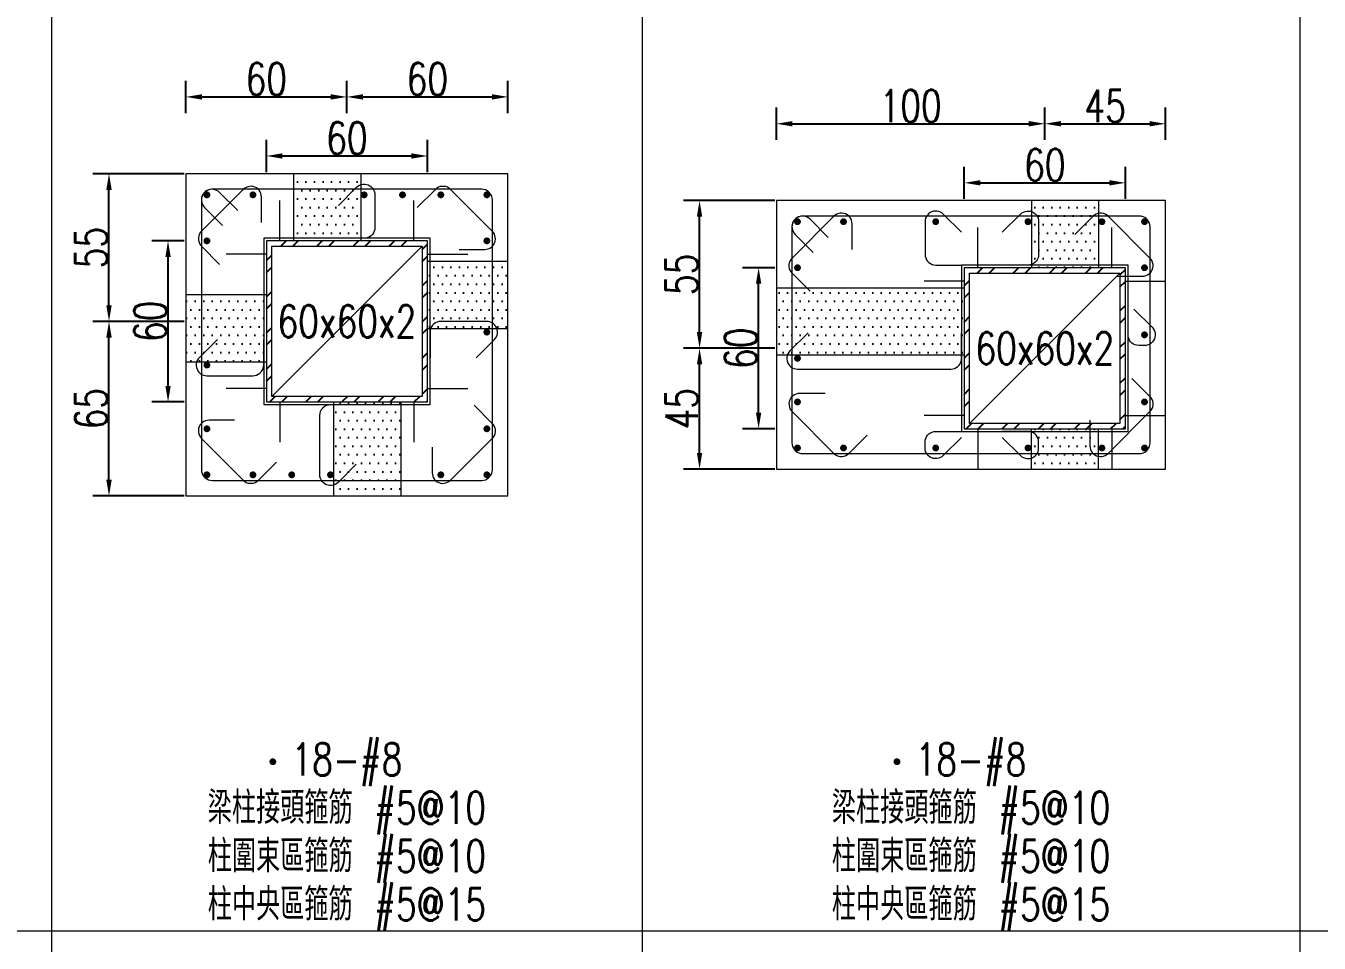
# Model space of a CAD drawing. Header units: millimetres. Extents: x 0 to 3905, y 0 to 8880.
# Drawn here: x 2440.4 to 2922.2, y 2437.4 to 2779.1 of the extents above; entities that cross this region are included whole.
import ezdxf
from ezdxf.enums import TextEntityAlignment as Align

# ---------------------------------------------------------------- set-up
doc = ezdxf.new("R2010")
doc.units = ezdxf.units.MM
doc.layers.get('DEFPOINTS').update_dxf_attribs({"color": 3})
for name, color, linetype in [('Hatch線', 6, 'Continuous'), ('TC-鋼粱', 132, 'Continuous'), ('主筋斷面', 2, 'Continuous'), ('文字-主筋根數', 7, 'Continuous'), ('文字-剪力筋 中央區', 7, 'Continuous'), ('文字-剪力筋-BC', 7, 'Continuous'), ('文字-剪力筋-圍束區', 7, 'Continuous'), ('文字-輔助字', 7, 'Continuous'), ('柱斷面線', 4, 'Continuous'), ('標註字', 4, 'Continuous'), ('箍筋線', 1, 'Continuous'), ('網格線', 7, 'Continuous'), ('鋼柱', 11, 'Continuous')]:
    doc.layers.add(name, color=color, linetype=linetype)
doc.styles.add('note', font='txt.shx', dxfattribs={"width": 0.75, "height": 12})
doc.styles.add('txt', font='txt.shx', dxfattribs={"height": 0.2, "bigfont": 'chineset.shx'})
doc.dimstyles.new('RCAD_DIM', dxfattribs={"dimtxt": 12, "dimasz": 6, "dimexe": 6, "dimexo": 0.625, "dimtad": 1, "dimdec": 0, "dimdsep": 46, "dimtxsty": 'note', "dimcen": 2.5, "dimclrd": 256, "dimclre": 256, "dimclrt": 256, "dimadec": 0, "dimazin": 0, "dimtfac": 1, "dimtmove": 0, "dimatfit": 3, "dimfxl": 0, "dimtolj": 1, "dimarcsym": 0})

# ---------------------------------------------------------------- blocks, each defined once
blk = doc.blocks.new('*D1374')
at = {"layer": 'DEFPOINTS', "color": 0}
for p in [(2590, 2730.62), (2530, 2724), (2590, 2724)]:
    blk.add_point(p, dxfattribs=at)
at = {"layer": '標註字', "lineweight": -2}
for p, q in [((2530, 2724.62), (2530, 2736.62)), ((2590, 2724.62), (2590, 2736.62)), ((2536, 2730.62), (2584, 2730.62))]:
    blk.add_line(p, q, dxfattribs=at)
at = {"layer": '標註字'}
for points in [[(2536, 2731.62), (2536, 2729.62), (2530, 2730.62)], [(2584, 2729.62), (2584, 2731.62), (2590, 2730.62)]]:
    blk.add_solid(points, dxfattribs=at)
at = {"layer": '標註字', "insert": (2560, 2737.25), "char_height": 12, "attachment_point": 5, "style": 'note'}
blk.add_mtext('\\A1;60', dxfattribs=at)
blk = doc.blocks.new('*D1375')
at = {"layer": 'DEFPOINTS', "color": 0}
for p in [(2493.38, 2699), (2500, 2699), (2500, 2639)]:
    blk.add_point(p, dxfattribs=at)
at = {"layer": '標註字', "lineweight": -2}
for p, q in [((2499.38, 2699), (2487.38, 2699)), ((2493.38, 2645), (2493.38, 2693)), ((2499.38, 2639), (2487.38, 2639))]:
    blk.add_line(p, q, dxfattribs=at)
at = {"layer": '標註字'}
for points in [[(2494.38, 2693), (2492.38, 2693), (2493.38, 2699)], [(2492.38, 2645), (2494.38, 2645), (2493.38, 2639)]]:
    blk.add_solid(points, dxfattribs=at)
at = {"layer": '標註字', "insert": (2486.75, 2669), "char_height": 12, "attachment_point": 5, "rotation": 90, "style": 'note'}
blk.add_mtext('\\A1;60', dxfattribs=at)
blk = doc.blocks.new('*D1376')
at = {"layer": 'DEFPOINTS', "color": 0}
for p in [(2560, 2752.62), (2500, 2746), (2560, 2746)]:
    blk.add_point(p, dxfattribs=at)
at = {"layer": '標註字', "lineweight": -2}
for p, q in [((2500, 2746.62), (2500, 2758.62)), ((2560, 2746.62), (2560, 2758.62)), ((2506, 2752.62), (2554, 2752.62))]:
    blk.add_line(p, q, dxfattribs=at)
at = {"layer": '標註字'}
for points in [[(2506, 2753.62), (2506, 2751.62), (2500, 2752.62)], [(2554, 2751.62), (2554, 2753.62), (2560, 2752.62)]]:
    blk.add_solid(points, dxfattribs=at)
at = {"layer": '標註字', "insert": (2530, 2759.25), "char_height": 12, "attachment_point": 5, "style": 'note'}
blk.add_mtext('\\A1;60', dxfattribs=at)
blk = doc.blocks.new('*D1377')
at = {"layer": 'DEFPOINTS', "color": 0}
for p in [(2620, 2752.62), (2560, 2746), (2620, 2746)]:
    blk.add_point(p, dxfattribs=at)
at = {"layer": '標註字', "lineweight": -2}
for p, q in [((2560, 2746.62), (2560, 2758.62)), ((2620, 2746.62), (2620, 2758.62)), ((2566, 2752.62), (2614, 2752.62))]:
    blk.add_line(p, q, dxfattribs=at)
at = {"layer": '標註字'}
for points in [[(2566, 2753.62), (2566, 2751.62), (2560, 2752.62)], [(2614, 2751.62), (2614, 2753.62), (2620, 2752.62)]]:
    blk.add_solid(points, dxfattribs=at)
at = {"layer": '標註字', "insert": (2590, 2759.25), "char_height": 12, "attachment_point": 5, "style": 'note'}
blk.add_mtext('\\A1;60', dxfattribs=at)
blk = doc.blocks.new('*D1378')
at = {"layer": 'DEFPOINTS', "color": 0}
for p in [(2471.38, 2669), (2500, 2669), (2500, 2604)]:
    blk.add_point(p, dxfattribs=at)
at = {"layer": '標註字', "lineweight": -2}
for p, q in [((2499.38, 2669), (2465.38, 2669)), ((2471.38, 2610), (2471.38, 2663)), ((2499.38, 2604), (2465.38, 2604))]:
    blk.add_line(p, q, dxfattribs=at)
at = {"layer": '標註字'}
for points in [[(2472.38, 2663), (2470.38, 2663), (2471.38, 2669)], [(2470.38, 2610), (2472.38, 2610), (2471.38, 2604)]]:
    blk.add_solid(points, dxfattribs=at)
at = {"layer": '標註字', "insert": (2464.75, 2636.5), "char_height": 12, "attachment_point": 5, "rotation": 90, "style": 'note'}
blk.add_mtext('\\A1;65', dxfattribs=at)
blk = doc.blocks.new('*D1379')
at = {"layer": 'DEFPOINTS', "color": 0}
for p in [(2471.38, 2724), (2500, 2724), (2500, 2669)]:
    blk.add_point(p, dxfattribs=at)
at = {"layer": '標註字', "lineweight": -2}
for p, q in [((2499.38, 2724), (2465.38, 2724)), ((2471.38, 2675), (2471.38, 2718)), ((2499.38, 2669), (2465.38, 2669))]:
    blk.add_line(p, q, dxfattribs=at)
at = {"layer": '標註字'}
for points in [[(2472.38, 2718), (2470.38, 2718), (2471.38, 2724)], [(2470.38, 2675), (2472.38, 2675), (2471.38, 2669)]]:
    blk.add_solid(points, dxfattribs=at)
at = {"layer": '標註字', "insert": (2464.75, 2696.5), "char_height": 12, "attachment_point": 5, "rotation": 90, "style": 'note'}
blk.add_mtext('\\A1;55', dxfattribs=at)
blk = doc.blocks.new('Circle_Filled')
at = {"const_width": 0.5}
blk.add_lwpolyline([(-0.25, 0, 1), (0.25, 0, 1)], format="xyb", close=True, dxfattribs=at)
blk = doc.blocks.new('*D1506')
at = {"layer": 'DEFPOINTS', "color": 0}
for p in [(2850, 2720.62), (2790, 2714), (2850, 2714)]:
    blk.add_point(p, dxfattribs=at)
at = {"layer": '標註字', "lineweight": -2}
for p, q in [((2790, 2714.62), (2790, 2726.62)), ((2850, 2714.62), (2850, 2726.62)), ((2796, 2720.62), (2844, 2720.62))]:
    blk.add_line(p, q, dxfattribs=at)
at = {"layer": '標註字'}
for points in [[(2796, 2721.62), (2796, 2719.62), (2790, 2720.62)], [(2844, 2719.62), (2844, 2721.62), (2850, 2720.62)]]:
    blk.add_solid(points, dxfattribs=at)
at = {"layer": '標註字', "insert": (2820, 2727.25), "char_height": 12, "attachment_point": 5, "style": 'note'}
blk.add_mtext('\\A1;60', dxfattribs=at)
blk = doc.blocks.new('*D1507')
at = {"layer": 'DEFPOINTS', "color": 0}
for p in [(2713.38, 2689), (2720, 2689), (2720, 2629)]:
    blk.add_point(p, dxfattribs=at)
at = {"layer": '標註字', "lineweight": -2}
for p, q in [((2719.38, 2689), (2707.38, 2689)), ((2713.38, 2635), (2713.38, 2683)), ((2719.38, 2629), (2707.38, 2629))]:
    blk.add_line(p, q, dxfattribs=at)
at = {"layer": '標註字'}
for points in [[(2714.38, 2683), (2712.38, 2683), (2713.38, 2689)], [(2712.38, 2635), (2714.38, 2635), (2713.38, 2629)]]:
    blk.add_solid(points, dxfattribs=at)
at = {"layer": '標註字', "insert": (2706.75, 2659), "char_height": 12, "attachment_point": 5, "rotation": 90, "style": 'note'}
blk.add_mtext('\\A1;60', dxfattribs=at)
blk = doc.blocks.new('*D1508')
at = {"layer": 'DEFPOINTS', "color": 0}
for p in [(2820, 2742.62), (2720, 2736), (2820, 2736)]:
    blk.add_point(p, dxfattribs=at)
at = {"layer": '標註字', "lineweight": -2}
for p, q in [((2720, 2736.62), (2720, 2748.62)), ((2820, 2736.62), (2820, 2748.62)), ((2726, 2742.62), (2814, 2742.62))]:
    blk.add_line(p, q, dxfattribs=at)
at = {"layer": '標註字'}
for points in [[(2726, 2743.62), (2726, 2741.62), (2720, 2742.62)], [(2814, 2741.62), (2814, 2743.62), (2820, 2742.62)]]:
    blk.add_solid(points, dxfattribs=at)
at = {"layer": '標註字', "insert": (2770, 2749.25), "char_height": 12, "attachment_point": 5, "style": 'note'}
blk.add_mtext('\\A1;100', dxfattribs=at)
blk = doc.blocks.new('*D1509')
at = {"layer": 'DEFPOINTS', "color": 0}
for p in [(2865, 2742.62), (2820, 2736), (2865, 2736)]:
    blk.add_point(p, dxfattribs=at)
at = {"layer": '標註字', "lineweight": -2}
for p, q in [((2820, 2736.62), (2820, 2748.62)), ((2865, 2736.62), (2865, 2748.62)), ((2826, 2742.62), (2859, 2742.62))]:
    blk.add_line(p, q, dxfattribs=at)
at = {"layer": '標註字'}
for points in [[(2826, 2743.62), (2826, 2741.62), (2820, 2742.62)], [(2859, 2741.62), (2859, 2743.62), (2865, 2742.62)]]:
    blk.add_solid(points, dxfattribs=at)
at = {"layer": '標註字', "insert": (2842.5, 2749.25), "char_height": 12, "attachment_point": 5, "style": 'note'}
blk.add_mtext('\\A1;45', dxfattribs=at)
blk = doc.blocks.new('*D1510')
at = {"layer": 'DEFPOINTS', "color": 0}
for p in [(2691.38, 2659), (2720, 2659), (2720, 2614)]:
    blk.add_point(p, dxfattribs=at)
at = {"layer": '標註字', "lineweight": -2}
for p, q in [((2719.38, 2659), (2685.38, 2659)), ((2691.38, 2620), (2691.38, 2653)), ((2719.38, 2614), (2685.38, 2614))]:
    blk.add_line(p, q, dxfattribs=at)
at = {"layer": '標註字'}
for points in [[(2692.38, 2653), (2690.38, 2653), (2691.38, 2659)], [(2690.38, 2620), (2692.38, 2620), (2691.38, 2614)]]:
    blk.add_solid(points, dxfattribs=at)
at = {"layer": '標註字', "insert": (2684.75, 2636.5), "char_height": 12, "attachment_point": 5, "rotation": 90, "style": 'note'}
blk.add_mtext('\\A1;45', dxfattribs=at)
blk = doc.blocks.new('*D1511')
at = {"layer": 'DEFPOINTS', "color": 0}
for p in [(2691.38, 2714), (2720, 2714), (2720, 2659)]:
    blk.add_point(p, dxfattribs=at)
at = {"layer": '標註字', "lineweight": -2}
for p, q in [((2719.38, 2714), (2685.38, 2714)), ((2691.38, 2665), (2691.38, 2708)), ((2719.38, 2659), (2685.38, 2659))]:
    blk.add_line(p, q, dxfattribs=at)
at = {"layer": '標註字'}
for points in [[(2692.38, 2708), (2690.38, 2708), (2691.38, 2714)], [(2690.38, 2665), (2692.38, 2665), (2691.38, 2659)]]:
    blk.add_solid(points, dxfattribs=at)
at = {"layer": '標註字', "insert": (2684.75, 2686.5), "char_height": 12, "attachment_point": 5, "rotation": 90, "style": 'note'}
blk.add_mtext('\\A1;55', dxfattribs=at)

msp = doc.modelspace()

# ---------------------------------------------------------------- hatches: boundary and pattern name
at = {"layer": 'Hatch線'}
h = msp.add_hatch(dxfattribs=at)
h.set_pattern_fill('ANSI32', color=256, style=0)
h.paths.add_polyline_path([(2530, 2639), (2590, 2639), (2590, 2699), (2530, 2699)], flags=17)
h.paths.add_polyline_path([(2532, 2641), (2532, 2697), (2588, 2697), (2588, 2641)])
h = msp.add_hatch(dxfattribs=at)
h.set_pattern_fill('ANSI32', color=256, style=0)
h.paths.add_polyline_path([(2790, 2629), (2850, 2629), (2850, 2689), (2790, 2689)], flags=17)
h.paths.add_polyline_path([(2792, 2631), (2792, 2687), (2848, 2687), (2848, 2631)])
at = {"layer": 'TC-鋼粱'}
h = msp.add_hatch(dxfattribs=at)
h.set_pattern_fill('DOTS', color=256, scale=2, style=0)
h.paths.add_polyline_path([(2565.17, 2724), (2540.17, 2724), (2540.17, 2699), (2565.17, 2699)], flags=17)
h = msp.add_hatch(dxfattribs=at)
h.set_pattern_fill('DOTS', color=256, scale=2, style=0)
h.paths.add_polyline_path([(2840, 2714), (2815, 2714), (2815, 2689), (2840, 2689)], flags=17)
h = msp.add_hatch(dxfattribs=at)
h.set_pattern_fill('DOTS', color=256, scale=2, style=0)
h.paths.add_polyline_path([(2620, 2666.28), (2620, 2691.28), (2590, 2691.28), (2590, 2666.28)], flags=17)
h = msp.add_hatch(dxfattribs=at)
h.set_pattern_fill('DOTS', color=256, scale=2, style=0)
h.paths.add_polyline_path([(2500, 2679), (2500, 2654), (2530, 2654), (2530, 2679)], flags=17)
h = msp.add_hatch(dxfattribs=at)
h.set_pattern_fill('DOTS', color=256, scale=2, style=0)
h.paths.add_polyline_path([(2720, 2681.5), (2720, 2656.5), (2790, 2656.5), (2790, 2681.5)], flags=17)
h = msp.add_hatch(dxfattribs=at)
h.set_pattern_fill('DOTS', color=256, scale=2, style=0)
h.paths.add_polyline_path([(2555.17, 2604), (2580.17, 2604), (2580.17, 2639), (2555.17, 2639)], flags=17)
h = msp.add_hatch(dxfattribs=at)
h.set_pattern_fill('DOTS', color=256, scale=2, style=0)
h.paths.add_polyline_path([(2815, 2614), (2840, 2614), (2840, 2629), (2815, 2629)], flags=17)

# ---------------------------------------------------------------- linework, layer by layer
at = {"layer": 'DEFPOINTS', "lineweight": 5}
for points in [[(2535, 2699), (2535, 2714)], [(2585, 2699), (2585, 2714)], [(2795, 2689), (2795, 2704)], [(2845, 2689), (2845, 2704)], [(2530, 2638), (2591, 2638), (2591, 2700), (2529, 2700), (2529, 2638), (2530, 2638)], [(2530, 2694), (2515, 2694)], [(2532, 2641), (2588, 2697)], [(2590, 2694), (2605, 2694)], [(2790, 2628), (2851, 2628), (2851, 2690), (2789, 2690), (2789, 2628), (2790, 2628)], [(2790, 2684), (2775, 2684)], [(2792, 2631), (2848, 2687)], [(2850, 2684), (2865, 2684)], [(2530, 2644), (2515, 2644)], [(2590, 2644), (2605, 2644)], [(2535, 2639), (2535, 2624)], [(2585, 2639), (2585, 2624)], [(2790, 2634), (2775, 2634)], [(2850, 2634), (2865, 2634)], [(2795, 2629), (2795, 2614)], [(2845, 2629), (2845, 2614)]]:
    msp.add_lwpolyline(points, dxfattribs=at)
at = {"layer": 'TC-鋼粱', "lineweight": 5}
for points in [[(2540.17, 2724), (2540.17, 2699)], [(2565.17, 2724), (2565.17, 2699)], [(2815, 2714), (2815, 2689)], [(2840, 2714), (2840, 2689)], [(2620, 2691.28), (2590, 2691.28)], [(2500, 2679), (2530, 2679)], [(2720, 2681.5), (2790, 2681.5)], [(2620, 2666.28), (2590, 2666.28)], [(2720, 2656.5), (2790, 2656.5)], [(2500, 2654), (2530, 2654)], [(2555.17, 2604), (2555.17, 2639)], [(2580.17, 2604), (2580.17, 2639)], [(2815, 2614), (2815, 2629)], [(2840, 2614), (2840, 2629)]]:
    msp.add_lwpolyline(points, dxfattribs=at)
at = {"layer": '柱斷面線', "lineweight": 5}
for points in [[(2500, 2604), (2620, 2604), (2620, 2724), (2500, 2724), (2500, 2604)], [(2720, 2614), (2865, 2614), (2865, 2714), (2720, 2714), (2720, 2614)]]:
    msp.add_lwpolyline(points, dxfattribs=at)
at = {"layer": '箍筋線', "lineweight": 5}
for points in [[(2528.19, 2705.81), (2528.19, 2715.35), (2528.13, 2716.02), (2527.96, 2716.66), (2527.69, 2717.27), (2527.32, 2717.83), (2526.86, 2718.32), (2526.33, 2718.72), (2525.73, 2719.02), (2525.1, 2719.23), (2524.43, 2719.32), (2523.77, 2719.3), (2523.11, 2719.17), (2522.49, 2718.93), (2521.91, 2718.59), (2521.4, 2718.16), (2505.84, 2702.6), (2505.39, 2702.07), (2505.05, 2701.47), (2504.81, 2700.82), (2504.69, 2700.13), (2504.69, 2699.44), (2504.81, 2698.76), (2505.05, 2698.11), (2505.39, 2697.51), (2505.84, 2696.98), (2512.58, 2690.23)], [(2519.33, 2710.29), (2512.58, 2717.04), (2512.07, 2717.47), (2511.49, 2717.81), (2510.87, 2718.05), (2510.22, 2718.18), (2509.55, 2718.2), (2508.89, 2718.11), (2508.25, 2717.9), (2507.66, 2717.6), (2507.12, 2717.19), (2506.66, 2716.71), (2506.29, 2716.15), (2506.02, 2715.54), (2505.85, 2714.9), (2505.79, 2714.23), (2505.79, 2613.77), (2505.86, 2613.08), (2506.03, 2612.41), (2506.33, 2611.78), (2506.72, 2611.21), (2507.21, 2610.72), (2507.78, 2610.33), (2508.41, 2610.03), (2509.08, 2609.86), (2509.77, 2609.79), (2610.23, 2609.79), (2610.92, 2609.86), (2611.59, 2610.03), (2612.22, 2610.33), (2612.79, 2610.72), (2613.28, 2611.21), (2613.67, 2611.78), (2613.97, 2612.41), (2614.14, 2613.08), (2614.21, 2613.77), (2614.21, 2714.23), (2614.14, 2714.92), (2613.97, 2715.59), (2613.67, 2716.22), (2613.28, 2716.79), (2612.79, 2717.28), (2612.22, 2717.67), (2611.59, 2717.97), (2610.92, 2718.14), (2610.23, 2718.21), (2509.77, 2718.21), (2509.1, 2718.15), (2508.46, 2717.98), (2507.85, 2717.71), (2507.29, 2717.34), (2506.81, 2716.88), (2506.4, 2716.34), (2506.1, 2715.75), (2505.89, 2715.11), (2505.8, 2714.45), (2505.82, 2713.78), (2505.95, 2713.13), (2506.19, 2712.51), (2506.53, 2711.93), (2506.96, 2711.42), (2513.71, 2704.67)], [(2556.88, 2712.2), (2563.63, 2718.95), (2564.14, 2719.38), (2564.72, 2719.72), (2565.34, 2719.96), (2566, 2720.09), (2566.66, 2720.11), (2567.33, 2720.02), (2567.96, 2719.81), (2568.56, 2719.51), (2569.09, 2719.1), (2569.55, 2718.62), (2569.92, 2718.06), (2570.19, 2717.45), (2570.36, 2716.81), (2570.42, 2716.14), (2570.42, 2703.98), (2570.36, 2703.28), (2570.18, 2702.62), (2569.88, 2701.99), (2569.49, 2701.42), (2569, 2700.93), (2568.43, 2700.53), (2567.8, 2700.24), (2567.13, 2700.06), (2566.44, 2700), (2556.9, 2700)], [(2601.81, 2695.81), (2611.35, 2695.81), (2612.02, 2695.87), (2612.66, 2696.04), (2613.27, 2696.31), (2613.83, 2696.68), (2614.32, 2697.14), (2614.72, 2697.67), (2615.02, 2698.27), (2615.23, 2698.9), (2615.32, 2699.57), (2615.3, 2700.23), (2615.17, 2700.89), (2614.93, 2701.51), (2614.59, 2702.09), (2614.16, 2702.6), (2598.6, 2718.16), (2598.07, 2718.61), (2597.47, 2718.95), (2596.82, 2719.19), (2596.13, 2719.31), (2595.44, 2719.31), (2594.76, 2719.19), (2594.11, 2718.95), (2593.51, 2718.61), (2592.98, 2718.16), (2586.23, 2711.42)], [(2748.19, 2695.81), (2748.19, 2705.35), (2748.13, 2706.02), (2747.96, 2706.66), (2747.69, 2707.27), (2747.32, 2707.83), (2746.86, 2708.32), (2746.33, 2708.72), (2745.73, 2709.02), (2745.1, 2709.23), (2744.43, 2709.32), (2743.77, 2709.3), (2743.11, 2709.17), (2742.49, 2708.93), (2741.91, 2708.59), (2741.4, 2708.16), (2725.84, 2692.6), (2725.39, 2692.07), (2725.05, 2691.47), (2724.81, 2690.82), (2724.69, 2690.13), (2724.69, 2689.44), (2724.81, 2688.76), (2725.05, 2688.11), (2725.39, 2687.51), (2725.84, 2686.98), (2732.58, 2680.23)], [(2739.33, 2700.29), (2732.58, 2707.04), (2732.07, 2707.47), (2731.49, 2707.81), (2730.87, 2708.05), (2730.22, 2708.18), (2729.55, 2708.2), (2728.89, 2708.11), (2728.25, 2707.9), (2727.66, 2707.6), (2727.12, 2707.19), (2726.66, 2706.71), (2726.29, 2706.15), (2726.02, 2705.54), (2725.85, 2704.9), (2725.79, 2704.23), (2725.79, 2623.77), (2725.86, 2623.08), (2726.03, 2622.41), (2726.33, 2621.78), (2726.72, 2621.21), (2727.21, 2620.72), (2727.78, 2620.33), (2728.41, 2620.03), (2729.08, 2619.86), (2729.77, 2619.79), (2855.23, 2619.79), (2855.92, 2619.86), (2856.59, 2620.03), (2857.22, 2620.33), (2857.79, 2620.72), (2858.28, 2621.21), (2858.67, 2621.78), (2858.97, 2622.41), (2859.14, 2623.08), (2859.21, 2623.77), (2859.21, 2704.23), (2859.14, 2704.92), (2858.97, 2705.59), (2858.67, 2706.22), (2858.28, 2706.79), (2857.79, 2707.28), (2857.22, 2707.67), (2856.59, 2707.97), (2855.92, 2708.14), (2855.23, 2708.21), (2729.77, 2708.21), (2729.1, 2708.15), (2728.46, 2707.98), (2727.85, 2707.71), (2727.29, 2707.34), (2726.81, 2706.88), (2726.4, 2706.34), (2726.1, 2705.75), (2725.89, 2705.11), (2725.8, 2704.45), (2725.82, 2703.78), (2725.95, 2703.13), (2726.19, 2702.51), (2726.53, 2701.93), (2726.96, 2701.42), (2733.71, 2694.67)], [(2788.92, 2702.2), (2782.18, 2708.95), (2781.67, 2709.38), (2781.09, 2709.72), (2780.47, 2709.96), (2779.81, 2710.09), (2779.14, 2710.11), (2778.48, 2710.02), (2777.84, 2709.81), (2777.25, 2709.51), (2776.72, 2709.1), (2776.26, 2708.62), (2775.89, 2708.06), (2775.61, 2707.45), (2775.45, 2706.81), (2775.39, 2706.14), (2775.39, 2693.98), (2775.45, 2693.28), (2775.63, 2692.62), (2775.92, 2691.99), (2776.32, 2691.42), (2776.81, 2690.93), (2777.38, 2690.53), (2778.01, 2690.24), (2778.67, 2690.06), (2779.36, 2690), (2788.9, 2690)], [(2804.17, 2702.2), (2810.92, 2708.95), (2811.43, 2709.38), (2812.01, 2709.72), (2812.63, 2709.96), (2813.28, 2710.09), (2813.95, 2710.11), (2814.61, 2710.02), (2815.25, 2709.81), (2815.84, 2709.51), (2816.38, 2709.1), (2816.84, 2708.62), (2817.21, 2708.06), (2817.48, 2707.45), (2817.65, 2706.81), (2817.7, 2706.14), (2817.7, 2693.98), (2817.64, 2693.28), (2817.47, 2692.62), (2817.17, 2691.99), (2816.77, 2691.42), (2816.28, 2690.93), (2815.72, 2690.53), (2815.09, 2690.24), (2814.42, 2690.06), (2813.73, 2690), (2804.19, 2690)], [(2846.81, 2685.81), (2856.35, 2685.81), (2857.02, 2685.87), (2857.66, 2686.04), (2858.27, 2686.31), (2858.83, 2686.68), (2859.32, 2687.14), (2859.72, 2687.67), (2860.02, 2688.27), (2860.23, 2688.9), (2860.32, 2689.57), (2860.3, 2690.23), (2860.17, 2690.89), (2859.93, 2691.51), (2859.59, 2692.09), (2859.16, 2692.6), (2843.6, 2708.16), (2843.07, 2708.61), (2842.47, 2708.95), (2841.82, 2709.19), (2841.13, 2709.31), (2840.44, 2709.31), (2839.76, 2709.19), (2839.11, 2708.95), (2838.51, 2708.61), (2837.98, 2708.16), (2831.23, 2701.42)], [(2853.2, 2673.56), (2859.95, 2666.81), (2860.38, 2666.3), (2860.72, 2665.72), (2860.96, 2665.1), (2861.09, 2664.45), (2861.11, 2663.78), (2861.02, 2663.12), (2860.81, 2662.48), (2860.51, 2661.89), (2860.1, 2661.35), (2859.62, 2660.89), (2859.06, 2660.52), (2858.45, 2660.25), (2857.81, 2660.08), (2857.14, 2660.02), (2854.97, 2660.02), (2854.28, 2660.09), (2853.62, 2660.26), (2852.99, 2660.56), (2852.42, 2660.95), (2851.93, 2661.44), (2851.53, 2662.01), (2851.24, 2662.64), (2851.06, 2663.31), (2851, 2664), (2851, 2673.54)], [(2608.2, 2655.45), (2614.95, 2662.2), (2615.38, 2662.71), (2615.72, 2663.28), (2615.96, 2663.91), (2616.09, 2664.56), (2616.11, 2665.23), (2616.02, 2665.89), (2615.81, 2666.53), (2615.51, 2667.12), (2615.1, 2667.66), (2614.62, 2668.12), (2614.06, 2668.49), (2613.45, 2668.76), (2612.81, 2668.93), (2612.14, 2668.98), (2594.98, 2668.98), (2594.28, 2668.92), (2593.62, 2668.74), (2592.99, 2668.45), (2592.42, 2668.05), (2591.93, 2667.56), (2591.53, 2667), (2591.24, 2666.37), (2591.06, 2665.7), (2591, 2665.01), (2591, 2655.47)], [(2731.8, 2664.79), (2725.05, 2658.04), (2724.62, 2657.53), (2724.28, 2656.95), (2724.04, 2656.33), (2723.91, 2655.67), (2723.89, 2655.01), (2723.98, 2654.35), (2724.19, 2653.71), (2724.49, 2653.12), (2724.9, 2652.58), (2725.38, 2652.12), (2725.94, 2651.75), (2726.55, 2651.48), (2727.19, 2651.31), (2727.86, 2651.25), (2785.02, 2651.25), (2785.72, 2651.32), (2786.38, 2651.49), (2787.01, 2651.79), (2787.58, 2652.18), (2788.07, 2652.67), (2788.47, 2653.24), (2788.76, 2653.87), (2788.94, 2654.54), (2789, 2655.23), (2789, 2664.77)], [(2511.8, 2662.29), (2505.05, 2655.54), (2504.62, 2655.03), (2504.28, 2654.46), (2504.04, 2653.83), (2503.91, 2653.18), (2503.89, 2652.51), (2503.98, 2651.85), (2504.19, 2651.21), (2504.49, 2650.62), (2504.9, 2650.08), (2505.38, 2649.62), (2505.94, 2649.25), (2506.55, 2648.98), (2507.19, 2648.81), (2507.86, 2648.76), (2525.02, 2648.76), (2525.72, 2648.82), (2526.38, 2649), (2527.01, 2649.29), (2527.58, 2649.69), (2528.07, 2650.18), (2528.47, 2650.74), (2528.76, 2651.37), (2528.94, 2652.04), (2529, 2652.73), (2529, 2662.27)], [(2836.81, 2632.19), (2836.81, 2622.65), (2836.87, 2621.98), (2837.04, 2621.34), (2837.31, 2620.73), (2837.68, 2620.17), (2838.14, 2619.68), (2838.67, 2619.28), (2839.27, 2618.98), (2839.9, 2618.77), (2840.57, 2618.68), (2841.23, 2618.7), (2841.89, 2618.83), (2842.51, 2619.07), (2843.09, 2619.41), (2843.6, 2619.84), (2859.16, 2635.4), (2859.61, 2635.93), (2859.95, 2636.53), (2860.19, 2637.18), (2860.31, 2637.87), (2860.31, 2638.56), (2860.19, 2639.24), (2859.95, 2639.89), (2859.61, 2640.49), (2859.16, 2641.02), (2852.42, 2647.77)], [(2738.19, 2642.19), (2728.65, 2642.19), (2727.98, 2642.13), (2727.34, 2641.96), (2726.73, 2641.69), (2726.17, 2641.32), (2725.68, 2640.86), (2725.28, 2640.33), (2724.98, 2639.73), (2724.77, 2639.1), (2724.68, 2638.43), (2724.7, 2637.77), (2724.83, 2637.11), (2725.07, 2636.49), (2725.41, 2635.91), (2725.84, 2635.4), (2741.4, 2619.84), (2741.93, 2619.39), (2742.53, 2619.05), (2743.18, 2618.81), (2743.87, 2618.69), (2744.56, 2618.69), (2745.24, 2618.81), (2745.89, 2619.05), (2746.49, 2619.39), (2747.02, 2619.84), (2753.77, 2626.58)], [(2563.46, 2615.8), (2556.71, 2609.05), (2556.2, 2608.62), (2555.63, 2608.28), (2555, 2608.04), (2554.35, 2607.91), (2553.68, 2607.89), (2553.02, 2607.98), (2552.38, 2608.19), (2551.79, 2608.49), (2551.25, 2608.9), (2550.79, 2609.38), (2550.42, 2609.94), (2550.15, 2610.55), (2549.98, 2611.19), (2549.93, 2611.86), (2549.93, 2634.07), (2549.99, 2634.76), (2550.17, 2635.43), (2550.46, 2636.06), (2550.86, 2636.62), (2551.35, 2637.11), (2551.91, 2637.51), (2552.54, 2637.8), (2553.21, 2637.98), (2553.9, 2638.04), (2563.44, 2638.04)], [(2591.81, 2622.19), (2591.81, 2612.65), (2591.87, 2611.98), (2592.04, 2611.34), (2592.31, 2610.73), (2592.68, 2610.17), (2593.14, 2609.68), (2593.67, 2609.28), (2594.27, 2608.98), (2594.9, 2608.77), (2595.57, 2608.68), (2596.23, 2608.7), (2596.89, 2608.83), (2597.51, 2609.07), (2598.09, 2609.41), (2598.6, 2609.84), (2614.16, 2625.4), (2614.61, 2625.93), (2614.95, 2626.53), (2615.19, 2627.18), (2615.31, 2627.87), (2615.31, 2628.56), (2615.19, 2629.24), (2614.95, 2629.89), (2614.61, 2630.49), (2614.16, 2631.02), (2607.42, 2637.77)], [(2518.19, 2632.19), (2508.65, 2632.19), (2507.98, 2632.13), (2507.34, 2631.96), (2506.73, 2631.69), (2506.17, 2631.32), (2505.68, 2630.86), (2505.28, 2630.33), (2504.98, 2629.73), (2504.77, 2629.1), (2504.68, 2628.43), (2504.7, 2627.77), (2504.83, 2627.11), (2505.07, 2626.49), (2505.41, 2625.91), (2505.84, 2625.4), (2521.4, 2609.84), (2521.93, 2609.39), (2522.53, 2609.05), (2523.18, 2608.81), (2523.87, 2608.69), (2524.56, 2608.69), (2525.24, 2608.81), (2525.89, 2609.05), (2526.49, 2609.39), (2527.02, 2609.84), (2533.77, 2616.58)], [(2788.92, 2625.8), (2782.18, 2619.05), (2781.67, 2618.62), (2781.09, 2618.28), (2780.47, 2618.04), (2779.81, 2617.91), (2779.14, 2617.89), (2778.48, 2617.98), (2777.84, 2618.19), (2777.25, 2618.49), (2776.72, 2618.9), (2776.26, 2619.38), (2775.89, 2619.94), (2775.61, 2620.55), (2775.45, 2621.19), (2775.39, 2621.86), (2775.39, 2624.03), (2775.45, 2624.72), (2775.63, 2625.38), (2775.92, 2626.01), (2776.32, 2626.58), (2776.81, 2627.07), (2777.38, 2627.47), (2778.01, 2627.76), (2778.67, 2627.94), (2779.36, 2628), (2788.9, 2628)], [(2804.17, 2625.8), (2810.92, 2619.05), (2811.43, 2618.62), (2812.01, 2618.28), (2812.63, 2618.04), (2813.28, 2617.91), (2813.95, 2617.89), (2814.61, 2617.98), (2815.25, 2618.19), (2815.84, 2618.49), (2816.38, 2618.9), (2816.84, 2619.38), (2817.21, 2619.94), (2817.48, 2620.55), (2817.65, 2621.19), (2817.7, 2621.86), (2817.7, 2624.03), (2817.64, 2624.72), (2817.47, 2625.38), (2817.17, 2626.01), (2816.77, 2626.58), (2816.28, 2627.07), (2815.72, 2627.47), (2815.09, 2627.76), (2814.42, 2627.94), (2813.73, 2628), (2804.19, 2628)]]:
    msp.add_lwpolyline(points, dxfattribs=at)
at = {"layer": '網格線', "lineweight": 5}
for points in [[(2450, 2814), (2450, 2442)], [(2670, 2814), (2670, 2442)], [(2915, 2814), (2915, 2442)], [(2220, 2442), (2450, 2442)], [(2450, 2442), (2670, 2442)], [(2450, 2442), (2450, 2412)], [(2670, 2442), (2915, 2442)], [(2670, 2442), (2670, 2412)], [(2915, 2442), (3125, 2442)], [(2915, 2442), (2915, 2412)]]:
    msp.add_lwpolyline(points, dxfattribs=at)
at = {"layer": '鋼柱', "lineweight": 5}
for points in [[(2530, 2639), (2590, 2639), (2590, 2699), (2530, 2699), (2530, 2639)], [(2532, 2641), (2532, 2697), (2588, 2697), (2588, 2641), (2532, 2641)], [(2790, 2629), (2850, 2629), (2850, 2689), (2790, 2689), (2790, 2629)], [(2792, 2631), (2792, 2687), (2848, 2687), (2848, 2631), (2792, 2631)]]:
    msp.add_lwpolyline(points, dxfattribs=at)

# ---------------------------------------------------------------- block references
at = {"layer": '主筋斷面', "lineweight": 5, "xscale": 2.539999961853027, "yscale": 2.539999961853027}
for p in [(2507.86, 2716.14), (2525, 2716.14), (2566.44, 2716.14), (2580.72, 2716.14), (2595, 2716.14), (2612.14, 2716.14), (2727.86, 2706.14), (2745, 2706.14), (2779.36, 2706.14), (2813.73, 2706.14), (2841.27, 2706.14), (2857.14, 2706.14), (2507.86, 2699), (2612.14, 2699), (2727.86, 2689), (2857.14, 2689), (2612.14, 2665.01), (2857.14, 2664), (2727.86, 2655.23), (2507.86, 2652.73), (2727.86, 2639), (2857.14, 2639), (2507.86, 2629), (2612.14, 2629), (2727.86, 2621.86), (2745, 2621.86), (2779.36, 2621.86), (2813.73, 2621.86), (2841.27, 2621.86), (2857.14, 2621.86), (2507.86, 2611.86), (2525, 2611.86), (2539.45, 2611.86), (2553.9, 2611.86), (2595, 2611.86), (2612.14, 2611.86), (2532.42, 2505), (2764.92, 2505)]:
    msp.add_blockref('Circle_Filled', p, dxfattribs=at)

# ---------------------------------------------------------------- texts
at = {"layer": '文字-主筋根數', "style": 'txt', "width": 0.75}
for p in [(2560, 2505), (2792.5, 2505)]:
    msp.add_text('18-#8', height=12, dxfattribs=at).set_placement(p, align=Align.MIDDLE)
at = {"layer": '文字-剪力筋 中央區', "style": 'txt', "width": 0.75}
for p in [(2560, 2451), (2792.5, 2451)]:
    msp.add_text('柱中央區箍筋 #5@15', height=12, dxfattribs=at).set_placement(p, align=Align.MIDDLE)
at = {"layer": '文字-剪力筋-BC', "style": 'txt', "width": 0.75}
for p in [(2560, 2487), (2792.5, 2487)]:
    msp.add_text('梁柱接頭箍筋 #5@10', height=12, dxfattribs=at).set_placement(p, align=Align.MIDDLE)
at = {"layer": '文字-剪力筋-圍束區', "style": 'txt', "width": 0.75}
for p in [(2560, 2469), (2792.5, 2469)]:
    msp.add_text('柱圍束區箍筋 #5@10', height=12, dxfattribs=at).set_placement(p, align=Align.MIDDLE)
at = {"layer": '文字-輔助字', "style": 'txt', "width": 0.75}
for p in [(2560, 2669), (2820, 2659)]:
    msp.add_text('60x60x2', height=12, dxfattribs=at).set_placement(p, align=Align.MIDDLE)

# ---------------------------------------------------------------- dimensions: what is measured, and where the dimension line sits
at = {"layer": '標註字'}
for base, p1, p2, picture, middle in [((2560, 2752.62), (2500, 2746), (2560, 2746), '*D1376', (2530, 2759.25)), ((2620, 2752.62), (2560, 2746), (2620, 2746), '*D1377', (2590, 2759.25)), ((2820, 2742.62), (2720, 2736), (2820, 2736), '*D1508', (2770, 2749.25)), ((2865, 2742.62), (2820, 2736), (2865, 2736), '*D1509', (2842.5, 2749.25)), ((2590, 2730.62), (2530, 2724), (2590, 2724), '*D1374', (2560, 2737.25)), ((2850, 2720.62), (2790, 2714), (2850, 2714), '*D1506', (2820, 2727.25))]:
    dim = msp.add_linear_dim(base=base, p1=p1, p2=p2, dimstyle='RCAD_DIM', dxfattribs=at)
    dim.commit()
    dim.dimension.update_dxf_attribs({"geometry": picture, "text_midpoint": middle})
for base, p1, p2, picture, middle in [((2471.38, 2724), (2500, 2669), (2500, 2724), '*D1379', (2464.75, 2696.5)), ((2691.38, 2714), (2720, 2659), (2720, 2714), '*D1511', (2684.75, 2686.5)), ((2493.38, 2699), (2500, 2639), (2500, 2699), '*D1375', (2486.75, 2669)), ((2713.38, 2689), (2720, 2629), (2720, 2689), '*D1507', (2706.75, 2659)), ((2471.38, 2669), (2500, 2604), (2500, 2669), '*D1378', (2464.75, 2636.5)), ((2691.38, 2659), (2720, 2614), (2720, 2659), '*D1510', (2684.75, 2636.5))]:
    dim = msp.add_linear_dim(base=base, p1=p1, p2=p2, angle=90, dimstyle='RCAD_DIM', dxfattribs=at)
    dim.commit()
    dim.dimension.update_dxf_attribs({"geometry": picture, "text_midpoint": middle})

doc.saveas('drawing.dxf')
